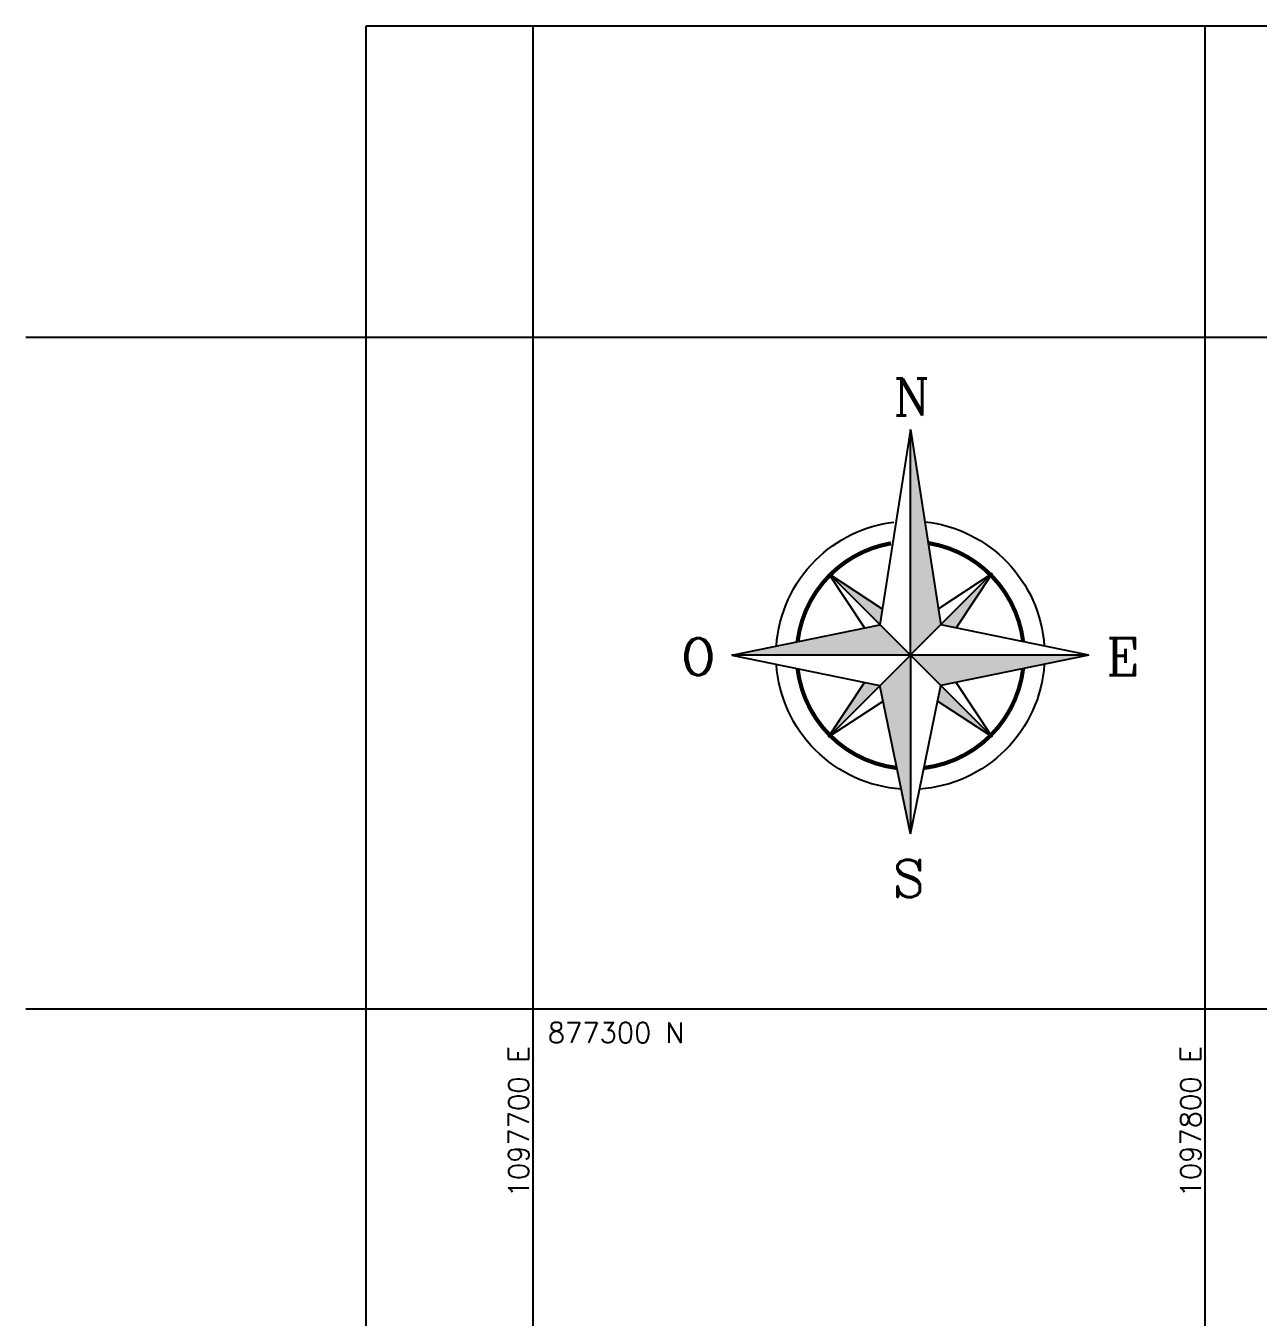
# Model space of a CAD drawing. Header units: metres. Extents: x 1097506 to 1098717, y 876450 to 877447.
# Drawn here: x 1097624.5 to 1097807.9, y 877254.1 to 877446.4 of the extents above; entities that cross this region are included whole.
import ezdxf
from ezdxf.enums import TextEntityAlignment as Align

# ---------------------------------------------------------------- set-up
doc = ezdxf.new("R2010")
doc.units = ezdxf.units.M
for name, color, linetype in [('area', 6, 'Continuous'), ('COORD_LIN', 8, 'Continuous'), ('COORD_TXT', 8, 'Continuous'), ('Norte', 7, 'Continuous')]:
    doc.layers.add(name, color=color, linetype=linetype)
doc.layers.add('ne_grid', color=8, linetype='Continuous', lineweight=9)
doc.styles.add('COMPLEX', font='complex_.ttf')
doc.styles.add('Textos 1', font='simplex.shx', dxfattribs={"height": 2})

# ---------------------------------------------------------------- blocks, each defined once
blk = doc.blocks.new('Norte')
at = {"layer": 'Norte'}
h = blk.add_hatch(color=8, dxfattribs=at)
h.paths.add_polyline_path([(0, 0), (7.43, 7.43), (0, 55.14)])
h.paths.add_polyline_path([(0, 0), (7.43, -7.43), (43.59, 0)])
h.paths.add_polyline_path([(0, -43.59), (0, 0), (-7.43, -7.43)])
h.paths.add_polyline_path([(0, 0), (-7.43, 7.43), (-43.59, 0)])
h.paths.add_polyline_path([(19.67, 19.54, 0.000883), (19.6, 19.6), (7.43, 7.43), (11.19, 6.66)])
h.paths.add_polyline_path([(19.54, -19.67, 0.000883), (19.6, -19.6), (7.43, -7.43), (6.66, -11.19)])
h.paths.add_polyline_path([(-7.43, -7.43), (-11.19, -6.66), (-19.67, -19.54, 0.000883), (-19.6, -19.6)])
h.paths.add_polyline_path([(-7.43, 7.43), (-6.83, 11.3), (-19.54, 19.67, 0.000883), (-19.6, 19.6)])
at = {"layer": 'Norte', "color": 8}
for p, q in [((0, 55.14), (-7.43, 7.43)), ((0, 55.14), (7.43, 7.43)), ((0, 0), (0, 55.14)), ((-19.94, 19.94), (-11.19, 6.66)), ((-19.94, 19.94), (-6.9, 11.35)), ((-19.6, 19.6), (19.94, -19.94)), ((19.6, 19.6), (-19.6, -19.6)), ((19.94, 19.94), (6.9, 11.35)), ((19.94, 19.94), (11.19, 6.66)), ((-43.59, 0), (-7.43, 7.43)), ((43.59, 0), (7.43, 7.43)), ((43.59, 0), (-43.59, 0)), ((0, 0), (0, -43.59)), ((43.59, 0), (7.43, -7.43)), ((-43.59, 0), (-7.43, -7.43)), ((-19.94, -19.94), (-11.19, -6.66)), ((0, -43.59), (-7.43, -7.43)), ((0, -43.59), (7.43, -7.43)), ((19.94, -19.94), (11.19, -6.66)), ((-19.94, -19.94), (-6.66, -11.19)), ((19.94, -19.94), (6.66, -11.19))]:
    blk.add_line(p, q, dxfattribs=at)
for points in [[(-32.69, 2.24, -0.181179), (-23.17, 23.17, -0.167194), (-4.01, 32.52, -0.167194)], [(3.52, 32.58, -0.363566), (32.69, 2.24)], [(-2.24, -32.69, -0.181179), (-23.17, -23.17, -0.181179), (-32.69, -2.24)], [(32.69, -2.24, -0.181179), (23.17, -23.17, -0.181179), (2.24, -32.69, -0.181179)]]:
    blk.add_lwpolyline(points, format="xyb", dxfattribs=at)
at = {"layer": 'Norte', "color": 8, "const_width": 1.01}
for points in [[(-27.53, 3.3, -0.168057), (-19.6, 19.6, -0.15479), (-4.72, 27.32, -0.15479)], [(4.32, 27.39, -0.335497), (27.53, 3.3)], [(-3.3, -27.53, -0.168057), (-19.6, -19.6, -0.168057), (-27.53, -3.3)], [(27.53, -3.3, -0.168057), (19.6, -19.6, -0.168057), (3.3, -27.53, -0.168057)]]:
    blk.add_lwpolyline(points, format="xyb", dxfattribs=at)
at = {"layer": 'Norte', "color": 8, "style": 'COMPLEX'}
for s, p in [('N', (0.34, 58.49)), ('O', (-51.76, -4.9)), ('E', (51.91, -4.9)), ('S', (-0.4, -59.04))]:
    blk.add_text(s, height=9.07, dxfattribs=at).set_placement(p, align=Align.CENTER)

msp = doc.modelspace()

# ---------------------------------------------------------------- linework, layer by layer
at = {"layer": 'area', "color": 7}
msp.add_lwpolyline([(1097675.133, 877446.351), (1098495.308, 877446.351), (1098495.308, 876661.52), (1097675.133, 876661.52)], close=True, dxfattribs=at)
at = {"layer": 'COORD_LIN'}
for p, q in [((1097700, 876660.723), (1097700, 877446.351)), ((1097800, 876660.723), (1097800, 877446.351)), ((1097624.476, 877400), (1098400, 877400)), ((1097624.476, 877300), (1098400, 877300))]:
    msp.add_line(p, q, dxfattribs=at)

# ---------------------------------------------------------------- block references
at = {"layer": 'ne_grid', "xscale": 0.6097675728497322, "yscale": 0.6097675728497322, "zscale": 0.6097675728497322}
msp.add_blockref('Norte', (1097756.116, 877352.654), dxfattribs=at)

# ---------------------------------------------------------------- texts
at = {"layer": 'COORD_TXT', "color": 7, "true_color": 0xf0f0f0, "style": 'Textos 1'}
msp.add_text('877300 N', height=3, dxfattribs=at).set_placement((1097702.153, 877294.964))
for s, p in [('1097700 E', (1097699.333, 877271.941)), ('1097800 E', (1097799.333, 877271.941))]:
    msp.add_text(s, height=3, rotation=90, dxfattribs=at).set_placement(p)

doc.saveas('drawing.dxf')
